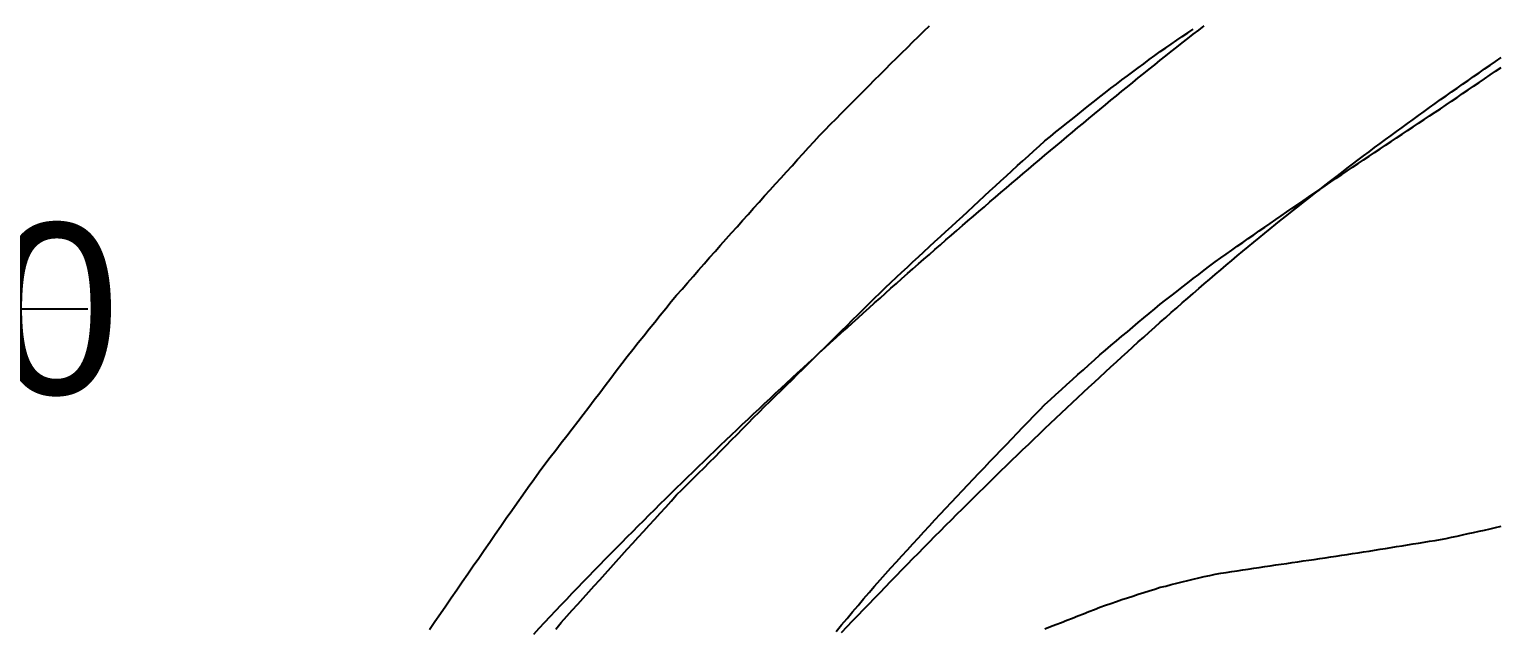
# Model space of a CAD drawing. Extents: x -35 to 179, y -35 to 142.
# Drawn here: x 3.7 to 72.4, y 43.1 to 71.2 of the extents above; entities that cross this region are included whole.
import ezdxf

# ---------------------------------------------------------------- set-up
doc = ezdxf.new("R2010")
doc.units = 0

msp = doc.modelspace()

# ---------------------------------------------------------------- linework, layer by layer
at = {"color": 0}
msp.add_line((0, 58.093), (6.4, 58.093), dxfattribs=at)
at = {"color": 6}
msp.add_lwpolyline([(22.386, 43.088), (22.643, 43.458), (22.901, 43.828), (23.158, 44.198), (23.415, 44.568), (23.673, 44.938), (23.93, 45.31), (24.187, 45.684), (24.445, 46.057), (24.702, 46.431), (24.959, 46.805), (25.217, 47.178), (25.474, 47.552), (25.731, 47.926), (25.988, 48.289), (26.246, 48.652), (26.503, 49.016), (26.76, 49.379), (27.018, 49.743), (27.275, 50.107), (27.532, 50.47), (27.79, 50.816), (28.047, 51.149), (28.304, 51.483), (28.562, 51.816), (28.819, 52.149), (29.076, 52.482), (29.334, 52.816), (29.591, 53.149), (29.848, 53.486), (30.105, 53.826), (30.363, 54.166), (30.62, 54.506), (30.877, 54.846), (31.135, 55.186), (31.392, 55.526), (31.649, 55.866), (31.907, 56.191), (32.164, 56.51), (32.421, 56.829), (32.679, 57.148), (32.936, 57.467), (33.193, 57.786), (33.451, 58.105), (33.708, 58.424), (33.965, 58.723), (34.222, 59.016), (34.48, 59.31), (34.737, 59.603), (34.994, 59.896), (35.252, 60.19), (35.509, 60.483), (35.766, 60.776), (36.024, 61.069), (36.281, 61.357), (36.538, 61.645), (36.796, 61.932), (37.053, 62.219), (37.31, 62.506), (37.567, 62.794), (37.825, 63.081), (38.082, 63.368), (38.339, 63.656), (38.597, 63.938), (38.854, 64.22), (39.111, 64.503), (39.369, 64.785), (39.626, 65.068), (39.883, 65.35), (40.141, 65.632), (40.398, 65.915), (40.655, 66.197), (40.913, 66.464), (41.17, 66.723), (41.427, 66.983), (41.684, 67.242), (41.942, 67.501), (42.199, 67.761), (42.456, 68.02), (42.714, 68.279), (42.971, 68.539), (43.228, 68.798), (43.486, 69.058), (43.743, 69.308), (44, 69.561), (44.258, 69.814), (44.515, 70.067), (44.772, 70.32), (45.03, 70.573), (45.287, 70.826), (45.544, 71.079), (45.801, 71.332)], dxfattribs=at)
at = {"color": 3}
for points in [[(27.275, 42.875), (27.532, 43.151), (27.79, 43.425), (28.047, 43.698), (28.304, 43.97), (28.562, 44.242), (28.819, 44.512), (29.076, 44.781), (29.334, 45.049), (29.591, 45.316), (29.848, 45.582), (30.105, 45.847), (30.363, 46.111), (30.62, 46.374), (30.877, 46.637), (31.135, 46.898), (31.392, 47.159), (31.649, 47.418), (31.907, 47.677), (32.164, 47.935), (32.421, 48.192), (32.679, 48.448), (32.936, 48.704), (33.193, 48.959), (33.451, 49.212), (33.708, 49.465), (33.965, 49.718), (34.222, 49.969), (34.48, 50.22), (34.737, 50.47), (34.994, 50.719), (35.252, 50.968), (35.509, 51.216), (35.766, 51.463), (36.024, 51.71), (36.281, 51.955), (36.538, 52.2), (36.796, 52.445), (37.053, 52.689), (37.31, 52.932), (37.567, 53.174), (37.825, 53.416), (38.082, 53.658), (38.339, 53.898), (38.597, 54.138), (38.854, 54.378), (39.111, 54.617), (39.369, 54.855), (39.626, 55.093), (39.883, 55.33), (40.141, 55.566), (40.398, 55.802), (40.655, 56.038), (40.913, 56.273), (41.17, 56.507), (41.427, 56.741), (41.684, 56.974), (41.942, 57.207), (42.199, 57.439), (42.456, 57.671), (42.714, 57.902), (42.971, 58.133), (43.228, 58.363), (43.486, 58.593), (43.743, 58.822), (44, 59.051), (44.258, 59.279), (44.515, 59.507), (44.772, 59.734), (45.03, 59.961), (45.287, 60.187), (45.544, 60.413), (45.801, 60.638), (46.059, 60.863), (46.316, 61.088), (46.573, 61.312), (46.831, 61.535), (47.088, 61.758), (47.345, 61.981), (47.603, 62.203), (47.86, 62.425), (48.117, 62.647), (48.375, 62.868), (48.632, 63.088), (48.889, 63.308), (49.147, 63.528), (49.404, 63.747), (49.661, 63.966), (49.918, 64.185), (50.176, 64.403), (50.433, 64.621), (50.69, 64.838), (50.948, 65.056), (51.205, 65.272), (51.462, 65.489), (51.72, 65.705), (51.977, 65.921), (52.234, 66.137), (52.492, 66.352), (52.749, 66.567), (53.006, 66.781), (53.263, 66.995), (53.521, 67.208), (53.778, 67.42), (54.035, 67.632), (54.293, 67.844), (54.55, 68.054), (54.807, 68.265), (55.065, 68.474), (55.322, 68.683), (55.579, 68.891), (55.837, 69.098), (56.094, 69.305), (56.351, 69.511), (56.609, 69.716), (56.866, 69.921), (57.123, 70.125), (57.38, 70.328), (57.638, 70.53), (57.895, 70.731), (58.152, 70.932), (58.41, 71.132), (58.667, 71.331)], [(41.684, 42.95), (41.942, 43.219), (42.199, 43.488), (42.456, 43.756), (42.714, 44.024), (42.971, 44.291), (43.228, 44.557), (43.486, 44.823), (43.743, 45.088), (44, 45.352), (44.258, 45.616), (44.515, 45.879), (44.772, 46.142), (45.03, 46.404), (45.287, 46.665), (45.544, 46.926), (45.801, 47.186), (46.059, 47.445), (46.316, 47.704), (46.573, 47.962), (46.831, 48.219), (47.088, 48.476), (47.345, 48.732), (47.603, 48.987), (47.86, 49.242), (48.117, 49.496), (48.375, 49.749), (48.632, 50.001), (48.889, 50.253), (49.147, 50.504), (49.404, 50.755), (49.661, 51.005), (49.918, 51.254), (50.176, 51.502), (50.433, 51.749), (50.69, 51.996), (50.948, 52.242), (51.205, 52.488), (51.462, 52.732), (51.72, 52.976), (51.977, 53.219), (52.234, 53.461), (52.492, 53.703), (52.749, 53.943), (53.006, 54.183), (53.263, 54.423), (53.521, 54.661), (53.778, 54.899), (54.035, 55.135), (54.293, 55.371), (54.55, 55.607), (54.807, 55.841), (55.065, 56.075), (55.322, 56.307), (55.579, 56.539), (55.837, 56.77), (56.094, 57), (56.351, 57.23), (56.609, 57.458), (56.866, 57.686), (57.123, 57.913), (57.38, 58.139), (57.638, 58.364), (57.895, 58.588), (58.152, 58.811), (58.41, 59.034), (58.667, 59.255), (58.924, 59.476), (59.182, 59.695), (59.439, 59.914), (59.696, 60.132), (59.954, 60.349), (60.211, 60.564), (60.468, 60.779), (60.726, 60.993), (60.983, 61.206), (61.24, 61.417), (61.497, 61.628), (61.755, 61.837), (62.012, 62.045), (62.269, 62.253), (62.527, 62.459), (62.784, 62.664), (63.041, 62.868), (63.299, 63.071), (63.556, 63.273), (63.813, 63.475), (64.071, 63.675), (64.328, 63.874), (64.585, 64.073), (64.843, 64.271), (65.1, 64.468), (65.357, 64.664), (65.614, 64.859), (65.872, 65.054), (66.129, 65.247), (66.386, 65.44), (66.644, 65.632), (66.901, 65.823), (67.158, 66.014), (67.416, 66.203), (67.673, 66.392), (67.93, 66.58), (68.188, 66.767), (68.445, 66.954), (68.702, 67.14), (68.959, 67.325), (69.217, 67.509), (69.474, 67.693), (69.731, 67.876), (69.989, 68.058), (70.246, 68.239), (70.503, 68.42), (70.761, 68.6), (71.018, 68.779), (71.275, 68.957), (71.533, 69.135), (71.79, 69.312), (72.047, 69.489), (72.305, 69.664), (72.562, 69.84)]]:
    msp.add_lwpolyline(points, dxfattribs=at)
at = {"color": 4}
for points in [[(28.304, 43.102), (28.562, 43.41), (28.819, 43.717), (29.076, 43.989), (29.334, 44.272), (29.591, 44.557), (29.848, 44.841), (30.105, 45.126), (30.363, 45.412), (30.62, 45.697), (30.877, 45.986), (31.135, 46.274), (31.392, 46.563), (31.649, 46.841), (31.907, 47.121), (32.164, 47.401), (32.421, 47.682), (32.679, 47.963), (32.936, 48.244), (33.193, 48.526), (33.451, 48.81), (33.708, 49.096), (33.965, 49.381), (34.222, 49.636), (34.48, 49.889), (34.737, 50.144), (34.994, 50.399), (35.252, 50.654), (35.509, 50.911), (35.766, 51.167), (36.024, 51.429), (36.281, 51.691), (36.538, 51.953), (36.796, 52.214), (37.053, 52.475), (37.31, 52.736), (37.567, 52.998), (37.825, 53.26), (38.082, 53.523), (38.339, 53.776), (38.597, 54.024), (38.854, 54.272), (39.111, 54.52), (39.369, 54.769), (39.626, 55.026), (39.883, 55.28), (40.141, 55.535), (40.398, 55.79), (40.655, 56.046), (40.913, 56.299), (41.17, 56.552), (41.427, 56.805), (41.684, 57.058), (41.942, 57.311), (42.199, 57.568), (42.456, 57.824), (42.714, 58.08), (42.971, 58.336), (43.228, 58.593), (43.486, 58.841), (43.743, 59.082), (44, 59.323), (44.258, 59.565), (44.515, 59.806), (44.772, 60.045), (45.03, 60.283), (45.287, 60.522), (45.544, 60.76), (45.801, 60.999), (46.059, 61.237), (46.316, 61.47), (46.573, 61.705), (46.831, 61.939), (47.088, 62.173), (47.345, 62.411), (47.603, 62.65), (47.86, 62.89), (48.117, 63.129), (48.375, 63.369), (48.632, 63.608), (48.889, 63.844), (49.147, 64.08), (49.404, 64.316), (49.661, 64.552), (49.918, 64.788), (50.176, 65.019), (50.433, 65.251), (50.69, 65.483), (50.948, 65.715), (51.205, 65.947), (51.462, 66.159), (51.72, 66.365), (51.977, 66.57), (52.234, 66.776), (52.492, 66.981), (52.749, 67.188), (53.006, 67.394), (53.263, 67.6), (53.521, 67.806), (53.778, 68.012), (54.035, 68.212), (54.293, 68.407), (54.55, 68.601), (54.807, 68.795), (55.065, 68.989), (55.322, 69.179), (55.579, 69.369), (55.837, 69.558), (56.094, 69.747), (56.351, 69.935), (56.609, 70.124), (56.866, 70.298), (57.123, 70.476), (57.38, 70.653), (57.638, 70.829), (57.895, 71.003), (58.152, 71.176)], [(41.427, 42.999), (41.684, 43.302), (41.942, 43.605), (42.199, 43.908), (42.456, 44.211), (42.714, 44.514), (42.971, 44.816), (43.228, 45.119), (43.486, 45.409), (43.743, 45.691), (44, 45.973), (44.258, 46.254), (44.515, 46.536), (44.772, 46.817), (45.03, 47.097), (45.287, 47.378), (45.544, 47.658), (45.801, 47.938), (46.059, 48.218), (46.316, 48.49), (46.573, 48.764), (46.831, 49.037), (47.088, 49.31), (47.345, 49.583), (47.603, 49.856), (47.86, 50.128), (48.117, 50.401), (48.375, 50.672), (48.632, 50.944), (48.889, 51.212), (49.147, 51.479), (49.404, 51.746), (49.661, 52.013), (49.918, 52.28), (50.176, 52.546), (50.433, 52.812), (50.69, 53.078), (50.948, 53.343), (51.205, 53.608), (51.462, 53.848), (51.72, 54.081), (51.977, 54.314), (52.234, 54.546), (52.492, 54.777), (52.749, 55.009), (53.006, 55.24), (53.263, 55.471), (53.521, 55.701), (53.778, 55.931), (54.035, 56.154), (54.293, 56.371), (54.55, 56.587), (54.807, 56.803), (55.065, 57.019), (55.322, 57.234), (55.579, 57.449), (55.837, 57.664), (56.094, 57.878), (56.351, 58.092), (56.609, 58.305), (56.866, 58.503), (57.123, 58.703), (57.38, 58.903), (57.638, 59.102), (57.895, 59.301), (58.152, 59.5), (58.41, 59.698), (58.667, 59.897), (58.924, 60.094), (59.182, 60.292), (59.439, 60.473), (59.696, 60.654), (59.954, 60.834), (60.211, 61.014), (60.468, 61.194), (60.726, 61.373), (60.983, 61.553), (61.24, 61.731), (61.497, 61.91), (61.755, 62.088), (62.012, 62.265), (62.269, 62.443), (62.527, 62.62), (62.784, 62.796), (63.041, 62.973), (63.299, 63.149), (63.556, 63.324), (63.813, 63.499), (64.071, 63.674), (64.328, 63.849), (64.585, 64.023), (64.843, 64.198), (65.1, 64.372), (65.357, 64.546), (65.614, 64.719), (65.872, 64.892), (66.129, 65.065), (66.386, 65.237), (66.644, 65.409), (66.901, 65.581), (67.158, 65.752), (67.416, 65.924), (67.673, 66.095), (67.93, 66.266), (68.188, 66.436), (68.445, 66.606), (68.702, 66.776), (68.959, 66.945), (69.217, 67.115), (69.474, 67.283), (69.731, 67.452), (69.989, 67.628), (70.246, 67.805), (70.503, 67.981), (70.761, 68.157), (71.018, 68.332), (71.275, 68.507), (71.533, 68.682), (71.79, 68.856), (72.047, 69.03), (72.305, 69.204), (72.562, 69.38)]]:
    msp.add_lwpolyline(points, dxfattribs=at)
at = {"color": 1}
msp.add_lwpolyline([(51.205, 43.115), (51.462, 43.221), (51.72, 43.32), (51.977, 43.419), (52.234, 43.518), (52.492, 43.617), (52.749, 43.719), (53.006, 43.821), (53.263, 43.923), (53.521, 44.026), (53.778, 44.128), (54.035, 44.223), (54.293, 44.309), (54.55, 44.396), (54.807, 44.483), (55.065, 44.57), (55.322, 44.652), (55.579, 44.733), (55.837, 44.814), (56.094, 44.896), (56.351, 44.977), (56.609, 45.059), (56.866, 45.12), (57.123, 45.186), (57.38, 45.251), (57.638, 45.317), (57.895, 45.379), (58.152, 45.439), (58.41, 45.499), (58.667, 45.559), (58.924, 45.619), (59.182, 45.68), (59.439, 45.719), (59.696, 45.759), (59.954, 45.799), (60.211, 45.838), (60.468, 45.878), (60.726, 45.915), (60.983, 45.953), (61.24, 45.99), (61.497, 46.028), (61.755, 46.066), (62.012, 46.104), (62.269, 46.142), (62.527, 46.181), (62.784, 46.219), (63.041, 46.258), (63.299, 46.294), (63.556, 46.331), (63.813, 46.368), (64.071, 46.405), (64.328, 46.443), (64.585, 46.48), (64.843, 46.519), (65.1, 46.557), (65.357, 46.596), (65.614, 46.634), (65.872, 46.675), (66.129, 46.715), (66.386, 46.756), (66.644, 46.797), (66.901, 46.838), (67.158, 46.878), (67.416, 46.921), (67.673, 46.963), (67.93, 47.005), (68.188, 47.047), (68.445, 47.089), (68.702, 47.13), (68.959, 47.172), (69.217, 47.213), (69.474, 47.255), (69.731, 47.296), (69.989, 47.35), (70.246, 47.405), (70.503, 47.46), (70.761, 47.515), (71.018, 47.57), (71.275, 47.627), (71.533, 47.683), (71.79, 47.74), (72.047, 47.796), (72.305, 47.853), (72.562, 47.914)], dxfattribs=at)
at = {"color": 2}
msp.add_lwpolyline([(51.205, 43.115), (51.462, 43.221), (51.72, 43.32), (51.977, 43.419), (52.234, 43.518), (52.492, 43.617), (52.749, 43.719), (53.006, 43.821), (53.263, 43.923), (53.521, 44.026), (53.778, 44.128), (54.035, 44.223), (54.293, 44.309), (54.55, 44.396), (54.807, 44.483), (55.065, 44.57), (55.322, 44.652), (55.579, 44.733), (55.837, 44.814), (56.094, 44.896), (56.351, 44.977), (56.609, 45.059), (56.866, 45.12), (57.123, 45.186), (57.38, 45.251), (57.638, 45.317), (57.895, 45.379), (58.152, 45.439), (58.41, 45.499), (58.667, 45.559), (58.924, 45.619), (59.182, 45.68), (59.439, 45.719), (59.696, 45.759), (59.954, 45.799), (60.211, 45.838), (60.468, 45.878), (60.726, 45.915), (60.983, 45.953), (61.24, 45.99), (61.497, 46.028), (61.755, 46.066), (62.012, 46.104), (62.269, 46.142), (62.527, 46.181), (62.784, 46.219), (63.041, 46.258), (63.299, 46.294), (63.556, 46.331), (63.813, 46.368), (64.071, 46.405), (64.328, 46.443), (64.585, 46.48), (64.843, 46.519), (65.1, 46.557), (65.357, 46.596), (65.614, 46.634), (65.872, 46.675), (66.129, 46.715), (66.386, 46.756), (66.644, 46.797), (66.901, 46.838), (67.158, 46.878), (67.416, 46.921), (67.673, 46.963), (67.93, 47.005), (68.188, 47.047), (68.445, 47.089), (68.702, 47.13), (68.959, 47.172), (69.217, 47.213), (69.474, 47.255), (69.731, 47.296), (69.989, 47.35), (70.246, 47.405), (70.503, 47.46), (70.761, 47.515), (71.018, 47.57), (71.275, 47.627), (71.533, 47.683), (71.79, 47.74), (72.047, 47.796), (72.305, 47.853), (72.562, 47.914)], dxfattribs=at)

# ---------------------------------------------------------------- texts
at = {"color": 0}
msp.add_text('30', height=8, dxfattribs=at).set_placement((-4, 54.093))

doc.saveas('drawing.dxf')
